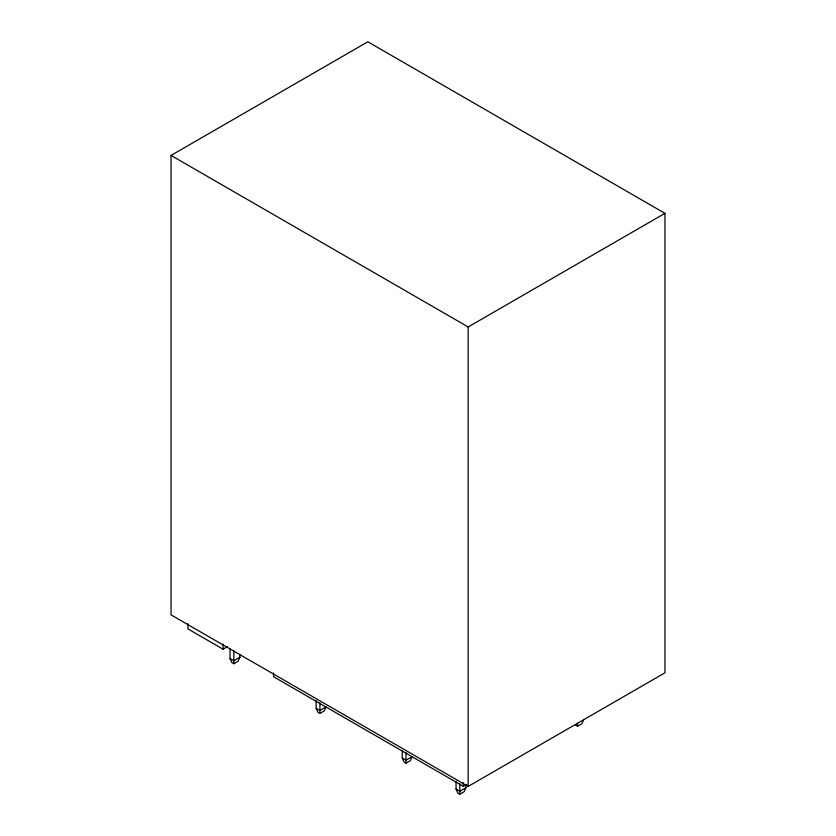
<?xml version="1.0" encoding="UTF-8"?>
<svg xmlns="http://www.w3.org/2000/svg" width="836" height="836" viewBox="0 0 836 836"><rect width="100%" height="100%" fill="white"/><g stroke="black" fill="none" stroke-linecap="round" stroke-linejoin="round"><path stroke-width="1.25" d="M239.922 654.734L239.922 657.253L238.145 661.234L233.829 663.732L231.833 662.572L230.057 658.601L230.057 648.517M465.903 785.203L465.903 787.731L464.137 791.702L459.81 794.2L457.815 793.05L456.048 789.069L456.048 781.514M583.632 719.754L581.866 723.736L577.54 726.233L575.544 725.084M171.046 155.423L367.84 41.8L664.954 213.337L664.954 672.802L468.16 786.425L171.046 614.888L171.046 155.423L468.16 326.96L664.954 213.337M187.912 623.802L187.912 628.902L223.097 649.227L227.58 646.636M239.922 657.253L233.829 660.774L230.057 658.601M316.154 708.301L317.92 712.282L319.916 713.432L324.243 710.934L326.009 706.963L319.916 710.475L316.154 708.301L316.154 700.746M402.241 758.012L404.007 761.983L406.003 763.132L410.33 760.635L412.096 756.664L406.003 760.185L402.241 758.012L402.241 750.446M273.518 672.98L273.518 676.711L463.343 786.31L466.718 784.356M465.903 787.731L459.81 791.243L456.048 789.069M577.54 723.276L577.54 726.233M468.16 326.96L468.16 786.425M463.343 782.58L463.343 786.31M459.81 783.687L459.81 794.2M406.003 752.619L406.003 763.132M319.916 702.919L319.916 713.432M233.829 650.69L233.829 663.732M223.097 644.117L223.097 649.227"/></g></svg>
